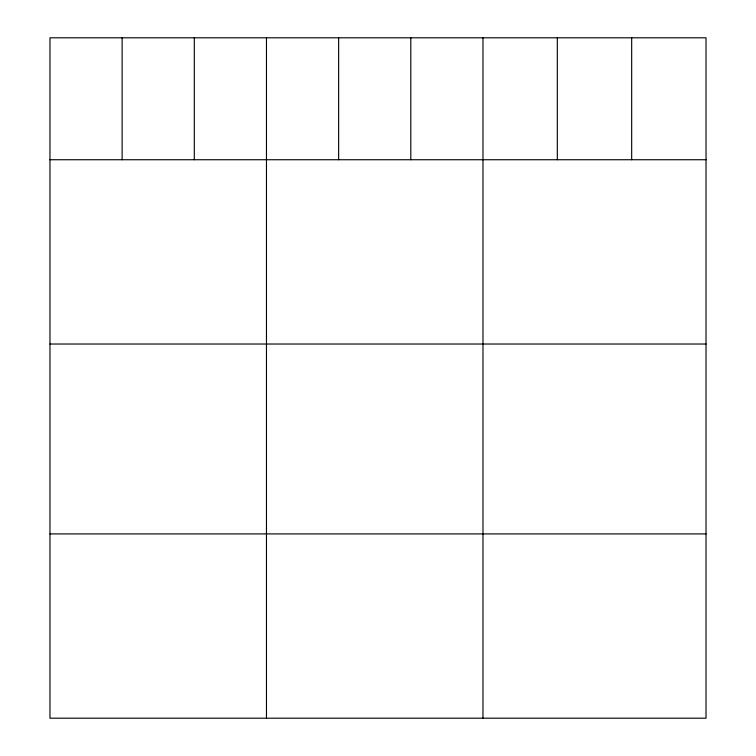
<?xml version="1.0" encoding="UTF-8"?>
<svg xmlns="http://www.w3.org/2000/svg" width="756" height="756" viewBox="0 0 756 756"><rect width="100%" height="100%" fill="white"/><g stroke="black" fill="none" stroke-linecap="round" stroke-linejoin="round"><path stroke-width="1.13" d="M706.028 159.733L706.028 718.2L49.972 718.2L49.972 37.8L706.028 37.8L706.028 159.733L49.972 159.733M49.972 344.027L706.028 344.027M49.972 533.906L706.028 533.906M631.676 37.8L631.676 159.733M557.323 37.8L557.323 159.733M482.971 37.8L482.971 718.2M410.801 37.8L410.801 159.733M338.641 37.8L338.641 159.733M266.471 37.8L266.471 718.2M194.301 37.8L194.301 159.733M122.132 37.8L122.132 159.733"/></g></svg>
